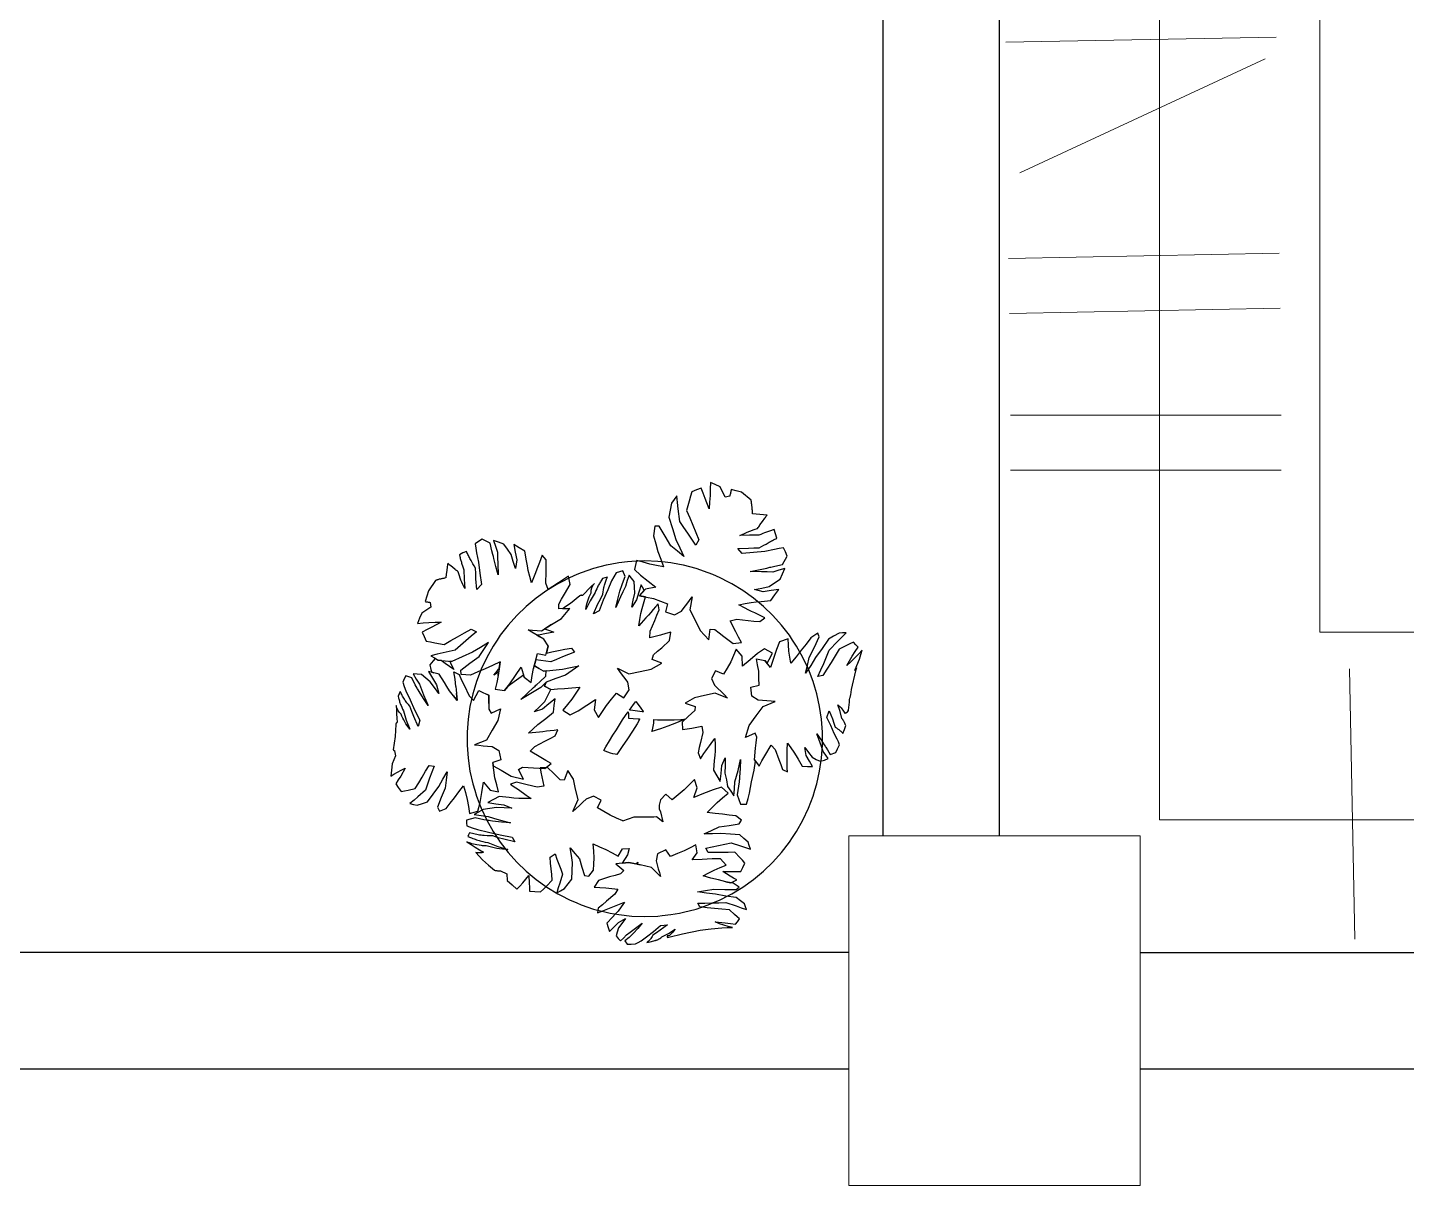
# Model space of a CAD drawing. Header units: inches. Extents: x 675 to 51927, y 19035 to 68555.
# Drawn here: x 11534 to 13901, y 33891 to 35879 of the extents above; entities that cross this region are included whole.
import ezdxf

# ---------------------------------------------------------------- set-up
doc = ezdxf.new("R2010")
doc.units = ezdxf.units.IN
doc.header["$LTSCALE"] = 0.5
doc.header["$MEASUREMENT"] = 0
doc.layers.add('00 plants', color=87, linetype='Continuous')
for name, color, linetype, lineweight in [('00I-FURN', 30, 'Continuous', 9), ('Column', 192, 'Continuous', 13), ('Wall', 113, 'Continuous', 50)]:
    doc.layers.add(name, color=color, linetype=linetype, lineweight=lineweight)

msp = doc.modelspace()

# ---------------------------------------------------------------- linework, layer by layer
at = {"layer": '00 plants', "flags": 128}
for points in [[(12575.4, 34948.7), (12585.8, 34939.2), (12599, 34929.1), (12612.2, 34918.7), (12594.7, 34915), (12584.3, 34903.9), (12596.1, 34901.4), (12608, 34898.8), (12620.3, 34894.3), (12632.6, 34889.7), (12628.6, 34876.2), (12644.2, 34871.2), (12656.1, 34877.2), (12660.9, 34883.4), (12665.6, 34889.5), (12670.2, 34895.7), (12674.7, 34901.7), (12670.8, 34879.5), (12679.7, 34861.7), (12688.4, 34844.1), (12703.5, 34828), (12705.4, 34846.2), (12713.4, 34845.7), (12721.3, 34839.9), (12729.1, 34834), (12744.8, 34822), (12759.1, 34823.3), (12754.4, 34832.7), (12749.6, 34842), (12740.1, 34860.9), (12751.1, 34863.7), (12770.7, 34861.4), (12780.7, 34860.3), (12790.8, 34859.3), (12799.7, 34865.7), (12793.8, 34868.5), (12788, 34871.4), (12782.3, 34874.2), (12776.7, 34877), (12771.1, 34879.8), (12765.6, 34882.7), (12754.7, 34888.3), (12765.4, 34890.3), (12776.1, 34892.3), (12784.5, 34893.1), (12792.9, 34894), (12809.6, 34895.8), (12816.6, 34905.2), (12823.4, 34914.5), (12810.1, 34912.6), (12796.6, 34910.8), (12781.9, 34914.3), (12794.4, 34917.1), (12806.8, 34919.9), (12816.3, 34926.1), (12825.5, 34932.2), (12829.8, 34941.5), (12833.8, 34950.7), (12823.6, 34947.5), (12813, 34944.4), (12803.5, 34944.7), (12793.8, 34944.9), (12774.2, 34945.3), (12788.7, 34948.4), (12802.8, 34951.4), (12806.3, 34952.2), (12808, 34952.6), (12809.7, 34952.9), (12816.5, 34954.4), (12829.6, 34957.3), (12837.9, 34972), (12834.8, 34979.1), (12831.6, 34986.1), (12823.8, 34984.7), (12815.8, 34983.1), (12799.2, 34979.6), (12780.2, 34978.1), (12760.7, 34976.2), (12752.9, 34985.2), (12771.5, 34985.7), (12780.7, 34985.8), (12789.8, 34985.8), (12793.7, 34988.2), (12797.6, 34990.4), (12801.5, 34992.6), (12803.4, 34993.7), (12805.3, 34994.8), (12807.1, 34995.8), (12809, 34996.9), (12810.9, 34997.9), (12812.7, 34998.9), (12814.5, 34999.9), (12816.4, 35000.9), (12818.2, 35001.8), (12820, 35002.8), (12817.9, 35010.1), (12815.5, 35017.3), (12812.2, 35016.3), (12810.6, 35015.8), (12809, 35015.2), (12807.3, 35014.7), (12805.7, 35014.1), (12804.1, 35013.6), (12802.4, 35013), (12800.8, 35012.4), (12799.1, 35011.8), (12795.8, 35010.5), (12792.5, 35009.2), (12789.1, 35007.9), (12773, 35008), (12756.7, 35007.2), (12764.3, 35010.7), (12768.1, 35012.3), (12771.8, 35013.9), (12775.5, 35015.4), (12779.3, 35016.8), (12783, 35018.1), (12786.7, 35019.2), (12787.8, 35020.8), (12788.9, 35022.3), (12790, 35023.8), (12791.1, 35025.3), (12795.2, 35031.2), (12799.3, 35036.9), (12800.3, 35038.2), (12801.4, 35039.6), (12802.4, 35040.9), (12803.4, 35042.3), (12797.1, 35042.9), (12790.8, 35043.5), (12784.6, 35044), (12778.3, 35044.4), (12778.2, 35047.4), (12778.1, 35048.9), (12778, 35050.4), (12777.9, 35051.8), (12777.8, 35053.3), (12777.6, 35054.8), (12777.5, 35056.3), (12777.3, 35057.7), (12777.2, 35059.2), (12777, 35060.7), (12776.8, 35062.1), (12776.6, 35063.6), (12776.4, 35065.1), (12776.1, 35066.5), (12775.9, 35068), (12759.3, 35081.7), (12750.4, 35084.2), (12741.7, 35086.4), (12741.5, 35085), (12741.2, 35083.6), (12740.9, 35082.1), (12740.6, 35080.7), (12740.3, 35079.2), (12740, 35077.8), (12739.6, 35076.3), (12739.3, 35074.8), (12731.2, 35072.8), (12722.5, 35090.7), (12714.2, 35094.6), (12705.9, 35098.1), (12705.8, 35087.1), (12705.4, 35076), (12704.7, 35064.6), (12704, 35053.1), (12696.9, 35070.8), (12693.5, 35079.7), (12690.2, 35088.6), (12682.3, 35085.6), (12674, 35082.4), (12671.7, 35074.5), (12669.5, 35066.4), (12665.1, 35050.3), (12670.5, 35037.7), (12675.8, 35025.1), (12681.1, 35012.5), (12686.2, 34999.9), (12680.9, 34990.6), (12674.2, 35000.8), (12667.4, 35011), (12660.5, 35021.1), (12653.6, 35031.2), (12650.9, 35053), (12649.6, 35064.1), (12648.4, 35075.4), (12643.8, 35069.1), (12639.3, 35062.6), (12636.9, 35050.5), (12634.6, 35038.5), (12640.8, 35019.4), (12646.8, 35000.5), (12653.6, 34985.9), (12660.3, 34971.2), (12649.3, 34980.3), (12638.3, 34989.3), (12628.4, 35006.2), (12618.2, 35023.3), (12610.5, 35023.1), (12608.1, 35006.4), (12612.1, 34993.2), (12615.8, 34979.9), (12620.6, 34966.7), (12625.3, 34953.2), (12613.7, 34955.6), (12602.2, 34958), (12590.7, 34961.2), (12579.3, 34964.6)], [(12288.3, 34658.3), (12288.3, 34647.1), (12289.9, 34624.9), (12293.2, 34602.8), (12298, 34581.1), (12301.4, 34569.7), (12304.4, 34559.7), (12312.4, 34538.9), (12321.9, 34518.7), (12332.8, 34499.2), (12339.7, 34488.8), (12345.1, 34480.6), (12358.7, 34463), (12373.6, 34446.4), (12389.7, 34430.9), (12399.8, 34422.4), (12406.8, 34416.7), (12424.9, 34403.7), (12444, 34392.1), (12449.5, 34389.2), (12463.8, 34381.9), (12476.6, 34376.4), (12484.3, 34373.1), (12505.4, 34365.9), (12527, 34360.3), (12533.8, 34359), (12548.9, 34356.3), (12571.1, 34353.8), (12593.4, 34353), (12615.6, 34353.8), (12623.3, 34354.6), (12637.8, 34356.3), (12652.9, 34359), (12659.7, 34360.3), (12681.3, 34365.9), (12702.4, 34373.1), (12710.1, 34376.4), (12722.9, 34381.9), (12737.2, 34389.2), (12742.8, 34392.1), (12761.8, 34403.7), (12779.9, 34416.7), (12786.9, 34422.4), (12797.1, 34430.9), (12813.1, 34446.4), (12828, 34463), (12841.6, 34480.6), (12847, 34488.8), (12853.9, 34499.2), (12864.8, 34518.7), (12874.3, 34538.9), (12882.3, 34559.7), (12885.3, 34569.7), (12888.7, 34581.1), (12893.5, 34602.8), (12896.8, 34624.9), (12898.4, 34647.1), (12898.5, 34658.3), (12898.4, 34669.4), (12896.8, 34691.6), (12893.5, 34713.7), (12888.7, 34735.5), (12885.3, 34746.8), (12882.3, 34756.8), (12874.3, 34777.7), (12864.8, 34797.8), (12853.9, 34817.3), (12847, 34827.8), (12841.6, 34835.9), (12828, 34853.5), (12813.1, 34870.1), (12797.1, 34885.6), (12786.9, 34894.1), (12779.9, 34899.9), (12761.8, 34912.8), (12742.8, 34924.5), (12737.2, 34927.3), (12722.9, 34934.7), (12710.1, 34940.1), (12702.4, 34943.4), (12681.3, 34950.6), (12659.7, 34956.2), (12652.9, 34957.5), (12637.8, 34960.3), (12623.3, 34961.9), (12615.6, 34962.7), (12593.4, 34963.5), (12571.1, 34962.7), (12563.5, 34961.9), (12548.9, 34960.3), (12533.8, 34957.5), (12527, 34956.2), (12505.4, 34950.6), (12484.3, 34943.4), (12476.6, 34940.1), (12463.8, 34934.7), (12449.5, 34927.3), (12444, 34924.5), (12424.9, 34912.8), (12406.8, 34899.9), (12399.8, 34894.1), (12389.7, 34885.6), (12373.6, 34870.1), (12358.7, 34853.5), (12345.1, 34835.9), (12339.7, 34827.8), (12332.8, 34817.3), (12321.9, 34797.8), (12312.4, 34777.7), (12304.4, 34756.8), (12301.4, 34746.8), (12298, 34735.5), (12293.2, 34713.7), (12289.9, 34691.6), (12288.3, 34669.4)], [(12766, 34660.2), (12772.7, 34681.1), (12784.3, 34697.4), (12796.3, 34713.8), (12817.4, 34722.1), (12810.3, 34722.6), (12803, 34723.2), (12795.5, 34723.9), (12787.8, 34724.7), (12777.3, 34731.4), (12775.4, 34746.6), (12789.8, 34750), (12789.3, 34762.2), (12788.9, 34774.2), (12787.1, 34785), (12785.4, 34795.5), (12799.7, 34792.6), (12803.3, 34788.2), (12806.7, 34794.6), (12812.4, 34805), (12798.6, 34812.7), (12786.9, 34804.6), (12774, 34793.7), (12761, 34782.9), (12760.3, 34800.2), (12750.3, 34811.9), (12745.6, 34801), (12741, 34790.3), (12734.6, 34779.6), (12728.2, 34769), (12714.6, 34774.9), (12708, 34761.9), (12713.1, 34750.2), (12718.9, 34744.7), (12724.5, 34739.2), (12729.9, 34733.7), (12735.2, 34728.2), (12714.2, 34736.6), (12696, 34732.5), (12678.5, 34728.7), (12662.8, 34719.6), (12680, 34713.7), (12679.2, 34707), (12673.6, 34701.7), (12668, 34696.5), (12657.3, 34686.7), (12658.1, 34674.2), (12666, 34675.3), (12674.2, 34676.6), (12691.3, 34679.6), (12692.7, 34669), (12688.8, 34652), (12686.8, 34643.2), (12684.7, 34634.3), (12688.7, 34623.9), (12691.8, 34628.5), (12694.9, 34632.9), (12698, 34637.3), (12701.1, 34641.7), (12704.2, 34645.9), (12707.4, 34650.2), (12713.6, 34658.6), (12713.9, 34648.1), (12714, 34637.6), (12713.4, 34629.4), (12712.7, 34621.2), (12711.2, 34604.6), (12717.1, 34594.6), (12722.8, 34584.7), (12724.5, 34598.5), (12725.8, 34612.2), (12731.4, 34625.3), (12731.3, 34612.3), (12731, 34599.3), (12733.5, 34587.7), (12735.6, 34576.1), (12741, 34568), (12746, 34560.1), (12747.3, 34572.2), (12748.2, 34584.4), (12750.9, 34593.9), (12753.4, 34603.5), (12757.9, 34622.5), (12757.2, 34607.3), (12756.1, 34592.1), (12755.7, 34588.3), (12755.5, 34586.4), (12755.3, 34584.5), (12754.4, 34576.9), (12751.9, 34561.8), (12757.6, 34545.9), (12762.8, 34545.8), (12767.9, 34545.8), (12770.6, 34555.4), (12773, 34565), (12776.6, 34584.3), (12781, 34604.4), (12783.5, 34619.5), (12781.6, 34622.2), (12783.6, 34641.9), (12784.7, 34651.5), (12785.8, 34661.2), (12782.6, 34668.1)], [(12590.9, 34704.5), (12589.1, 34704.7), (12580.8, 34705.6), (12572.7, 34706.6), (12567, 34707.4), (12569.8, 34711.4), (12574.2, 34717.2), (12578, 34722.2), (12582.1, 34717.3), (12586.7, 34711), (12590.6, 34705.1)], [(12565.1, 34700.8), (12565.6, 34693.8), (12573.6, 34693), (12581.8, 34692.4), (12584.1, 34692.2), (12584.4, 34691.2), (12580, 34683.9), (12572, 34671.2), (12563.5, 34658.2), (12554.6, 34644.9), (12545.1, 34631.4), (12545.1, 34631.3), (12542.2, 34631.7), (12538.4, 34632.5), (12534.4, 34633.6), (12530.1, 34635.1), (12525.4, 34637), (12522.9, 34638.2), (12526.4, 34644.2), (12532.7, 34654.6), (12538.7, 34664.4), (12544.5, 34673.7), (12550, 34682.3), (12555.3, 34690.5), (12560.4, 34698), (12564.9, 34704.5)], [(12608.6, 34691.1), (12615.4, 34690.9), (12632.7, 34690.8), (12643.8, 34691), (12655.1, 34691.3), (12661.4, 34691.6), (12655.5, 34689.1), (12647.6, 34685.8), (12640.1, 34682.8), (12633.1, 34680), (12626.5, 34677.5), (12620.4, 34675.3), (12614.7, 34673.4), (12609.4, 34671.7), (12605.7, 34670.6), (12606.3, 34673.5), (12609.1, 34685.2), (12609.1, 34688.9)], [(12506.4, 34403.5), (12516.3, 34403), (12526.4, 34402.2), (12546.8, 34400), (12542, 34391.2), (12527.7, 34379.4), (12520.5, 34373.3), (12513.2, 34367.3), (12512.3, 34359.1), (12518.2, 34361.7), (12524, 34364.1), (12529.9, 34366.5), (12535.6, 34368.7), (12541.4, 34371), (12547.1, 34373.2), (12558.5, 34377.5), (12553, 34369.9), (12547.6, 34362.5), (12542.7, 34357.1), (12537.9, 34351.7), (12528.1, 34341.4), (12530.4, 34334), (12532.6, 34327.1), (12540.3, 34334.6), (12548, 34342.7), (12560.4, 34349.6), (12554.1, 34341.3), (12547.9, 34333.5), (12546, 34326.4), (12544.2, 34319.9), (12547.8, 34315.2), (12551.5, 34311.1), (12556.5, 34316), (12561.7, 34321.7), (12568.4, 34326.2), (12575.2, 34331.1), (12588.6, 34341.5), (12581.2, 34332.5), (12573.8, 34324.3), (12571.9, 34322.4), (12571, 34321.5), (12570.1, 34320.6), (12566.5, 34317.1), (12559.2, 34311.1), (12563.2, 34305.6), (12570.2, 34305.6), (12577.2, 34305.9), (12582.1, 34308.3), (12586.9, 34311.1), (12596.3, 34318.2), (12608.4, 34327.3), (12620.3, 34337.8), (12632.1, 34338.9), (12619.8, 34329.5), (12613.6, 34325.1), (12607.2, 34321), (12606.1, 34318.8), (12604.8, 34316.9), (12603.6, 34315), (12602.9, 34314.2), (12602.3, 34313.4), (12601.6, 34312.7), (12600.9, 34312), (12600.2, 34311.3), (12599.5, 34310.7), (12598.8, 34310.1), (12598.1, 34309.6), (12597.3, 34309.1), (12596.6, 34308.7), (12602.6, 34309.7), (12608.8, 34311.1), (12610.7, 34311.6), (12611.6, 34311.9), (12612.5, 34312.2), (12613.4, 34312.5), (12614.3, 34312.9), (12615.2, 34313.2), (12616.1, 34313.6), (12616.9, 34314.1), (12617.8, 34314.5), (12619.4, 34315.5), (12621.1, 34316.7), (12622.6, 34317.9), (12634.3, 34324), (12645.2, 34331.1), (12642.2, 34327.1), (12640.7, 34325.3), (12639.1, 34323.6), (12637.4, 34322), (12635.6, 34320.6), (12634.8, 34320.1), (12632, 34319.8), (12632.2, 34319.3), (12632.3, 34318.8), (12632.4, 34318.6), (12631.7, 34318.2), (12631.8, 34317.9), (12632, 34317.6), (12632.1, 34317.4), (12632.2, 34317.3), (12632.5, 34317.2), (12634.6, 34317.8), (12657.8, 34323.3), (12688.3, 34329.4), (12702.2, 34331.5), (12707.4, 34332.1), (12725.4, 34333.6), (12734.7, 34333.9), (12743.7, 34334.2), (12736.4, 34335.8), (12729.1, 34338), (12721.7, 34340.6), (12714.1, 34343.8), (12731.6, 34342.3), (12740.3, 34341.3), (12748.9, 34340.1), (12752.4, 34344.1), (12755.9, 34348.8), (12751.7, 34352.6), (12747.3, 34356.5), (12738.5, 34364.3), (12725.8, 34365.5), (12713.1, 34366.7), (12700.4, 34368.1), (12687.7, 34369.8), (12684.4, 34376.2), (12696.4, 34376.1), (12708.4, 34376.3), (12720.4, 34376.6), (12732.3, 34377.1), (12750, 34371.3), (12759, 34368.2), (12768.1, 34364.8), (12766.4, 34369.7), (12764.7, 34374.6), (12757.4, 34380.2), (12750.2, 34385.5), (12732.3, 34388.2), (12714.5, 34391.4), (12699.1, 34393.1), (12683.7, 34395.5), (12697.8, 34397.7), (12711.9, 34400.2), (12731, 34399.5), (12750.2, 34399.5), (12755.2, 34403.7), (12744.8, 34410.3), (12732.4, 34412.7), (12720.1, 34415.8), (12706.8, 34418.9), (12693.4, 34422.9), (12703, 34427.9), (12712.6, 34432.8), (12722.9, 34437.1), (12733.3, 34441.3), (12723.4, 34451.8), (12708.8, 34452), (12691.8, 34451.1), (12674.6, 34450.1), (12683.2, 34462.6), (12680.9, 34476.2), (12671.1, 34471.1), (12661.1, 34465.7), (12649.4, 34461.1), (12637.7, 34456.3), (12629.3, 34467.8), (12615.3, 34460.6), (12612.6, 34448.8), (12614.5, 34441.7), (12616.5, 34434.9), (12618.4, 34428.4), (12620.3, 34422), (12605.1, 34437.3), (12585.3, 34441.7), (12565.8, 34445.7), (12543.8, 34443.5), (12557.1, 34432), (12551.7, 34426.5), (12542.3, 34423.7), (12532.9, 34420.9), (12514.1, 34414.8)]]:
    msp.add_lwpolyline(points, close=True, dxfattribs=at)
for points in [[(12344.9, 34790.3), (12343.2, 34778.5), (12341.6, 34766.8), (12339, 34754.9), (12336.3, 34743.2), (12352.5, 34741), (12361.6, 34752.3), (12371.1, 34766.6), (12380.9, 34781), (12386, 34763.9), (12398.5, 34754.7), (12400.2, 34766.8), (12402, 34778.9), (12405.5, 34791.7), (12409.2, 34804.5), (12423.6, 34802), (12427.2, 34818), (12419.9, 34829.2), (12413, 34833.3), (12406.2, 34837.3), (12399.6, 34841.2), (12393, 34845.1), (12415.9, 34843.6), (12433.2, 34854.4), (12450.1, 34865), (12464.6, 34881.7), (12445.9, 34881.6), (12445.6, 34889.6), (12450.5, 34898), (12455.4, 34906.5), (12465.3, 34923.3), (12462.3, 34937.3), (12453.7, 34931.6), (12445.1, 34926), (12427.5, 34914.5), (12423.6, 34925.2), (12423.9, 34944.9), (12424, 34954.9), (12424, 34965.2), (12417, 34973.4), (12414.8, 34967.2), (12412.6, 34961.1), (12410.3, 34955.2), (12408.1, 34949.3), (12405.8, 34943.4), (12403.5, 34937.6), (12398.9, 34926.2), (12396.1, 34936.6), (12393.2, 34947.1), (12391.7, 34955.4), (12390.2, 34963.6), (12387.2, 34980.2), (12377.7, 34986.2), (12368.4, 34992), (12370.9, 34978.9), (12373.5, 34965.6), (12371.3, 34950.6), (12367.6, 34962.8), (12364.1, 34974.9), (12357.6, 34983.8), (12351.3, 34992.3), (12342.4, 34995.7), (12333.8, 34998.8), (12337, 34988.9), (12340.3, 34978.6), (12340.5, 34969), (12340.9, 34959.4), (12341.8, 34939.7), (12337.8, 34953.9), (12334.2, 34967.7), (12333.3, 34971.1), (12332.8, 34972.8), (12332.4, 34974.5), (12330.7, 34981.1), (12327.7, 34993.9), (12314.3, 35000.8), (12308, 34997.1), (12301.8, 34993.2), (12303, 34985.5), (12304.4, 34977.6), (12308, 34961.3), (12310.2, 34942.5), (12313.1, 34923.1), (12305, 34914.5), (12303.5, 34933), (12303, 34942.2), (12302.6, 34951.2), (12300.4, 34955), (12298.2, 34958.7), (12296.1, 34962.3), (12295.1, 34964.1), (12294.2, 34965.9), (12293.2, 34967.7), (12292.3, 34969.5), (12291.4, 34971.3), (12290.5, 34973), (12289.7, 34974.8), (12288.8, 34976.5), (12288, 34978.3), (12287.2, 34980), (12281.1, 34977.2), (12275.1, 34974.2), (12275.8, 34971), (12276.2, 34969.4), (12276.6, 34967.8), (12277, 34966.2), (12277.4, 34964.6), (12277.9, 34963), (12278.4, 34961.4), (12278.9, 34959.8), (12279.4, 34958.2), (12280.4, 34955), (12281.6, 34951.7), (12282.8, 34948.5), (12283, 34932.3), (12284.3, 34916), (12280.8, 34923.3), (12279.2, 34926.9), (12277.7, 34930.5), (12276.3, 34934.2), (12275.1, 34937.8), (12273.9, 34941.4), (12272.9, 34945), (12271.6, 34946), (12270.3, 34947), (12269.1, 34947.9), (12267.8, 34948.9), (12263.1, 34952.6), (12258.8, 34956.2), (12257.8, 34957.1), (12256.9, 34958.1), (12255.9, 34959), (12255, 34959.9), (12254.1, 34953.5), (12253.2, 34947.1), (12252.5, 34940.7), (12251.8, 34934.3), (12249.4, 34933.9), (12248.3, 34933.7), (12247.1, 34933.5), (12245.9, 34933.3), (12244.8, 34933.1), (12243.7, 34932.8), (12242.5, 34932.5), (12241.4, 34932.3), (12240.3, 34932), (12239.2, 34931.7), (12238.2, 34931.4), (12237.1, 34931.1), (12236, 34930.7), (12235, 34930.4), (12234, 34930), (12222.2, 34912.1), (12219, 34902.8), (12216.1, 34893.7), (12217.1, 34893.6), (12218.2, 34893.5), (12219.3, 34893.3), (12220.4, 34893.1), (12221.5, 34892.9), (12222.6, 34892.7), (12223.8, 34892.5), (12224.9, 34892.2), (12226.2, 34884.3), (12210.5, 34873.9), (12206.5, 34865.1), (12202.9, 34856.3), (12212.7, 34857.3), (12222.8, 34857.9), (12233.2, 34858.4), (12243.9, 34858.7), (12227.8, 34849.9), (12219.6, 34845.6), (12211.3, 34841.5), (12214.3, 34833.8), (12217.7, 34825.9), (12225.4, 34824.4), (12233.1, 34823), (12248.8, 34820.2), (12260.4, 34826.8), (12271.9, 34833.4), (12283.5, 34839.9), (12295.3, 34846.4), (12304.6, 34842), (12295.3, 34834.2), (12286, 34826.4), (12276.8, 34818.5), (12267.7, 34810.6), (12247.1, 34805.8), (12236.6, 34803.3), (12225.9, 34800.9), (12232.4, 34797), (12238.8, 34793.2), (12250.6, 34792), (12262.2, 34790.9)], [(12419.4, 34774.1), (12435.7, 34775.9), (12452, 34777.5), (12465.8, 34780.7), (12480.1, 34783.5), (12468.6, 34775.4), (12457.2, 34767.2), (12440.5, 34761.6), (12424.1, 34755.7), (12421.2, 34748.5), (12432.2, 34742.9), (12443.6, 34743.8), (12455.4, 34744.3), (12468.1, 34745.7), (12481.6, 34746.7), (12474.8, 34736.6), (12468.1, 34726.5), (12460.4, 34716.8), (12452.7, 34707.1), (12465.4, 34699.5), (12478.7, 34706.4), (12493.7, 34715.9), (12508.9, 34725.4), (12506.2, 34707.9), (12513.8, 34694.9), (12520.7, 34705.2), (12527.5, 34715.6), (12536.1, 34726), (12544.7, 34736.4), (12557.1, 34728.7), (12566.5, 34742.2), (12564, 34755.2), (12559.4, 34761.6), (12554.8, 34767.7), (12550.5, 34773.8), (12546.2, 34779.7), (12565.9, 34770), (12585.2, 34773.8), (12604, 34777.5), (12622.3, 34788), (12605.9, 34794.6), (12608.3, 34802.2), (12615.4, 34808.4), (12622.3, 34814.6), (12636, 34827), (12638, 34841.3), (12629.3, 34838.8), (12620.4, 34836.4), (12601.9, 34831.8), (12602.6, 34843.1), (12610.3, 34861.2), (12614.2, 34870.5), (12618.2, 34879.9), (12616.1, 34889.8), (12611.9, 34884.8), (12607.8, 34880), (12603.6, 34875.3), (12599.5, 34870.6), (12595.3, 34866), (12591.2, 34861.4), (12582.9, 34852.4), (12584.8, 34863), (12586.7, 34873.6), (12589, 34881.7), (12591.3, 34889.7), (12594.8, 34901.7), (12584.3, 34903.9), (12592.4, 34912.6), (12591.5, 34914.3), (12587.3, 34922.6), (12583.1, 34910), (12579.2, 34897), (12570.9, 34884.1), (12573.4, 34896.4), (12576.1, 34908.5), (12575.4, 34918.6), (12575, 34928.3), (12570.5, 34934), (12566.4, 34939.3), (12563.2, 34929.7), (12560.4, 34919.4), (12555.9, 34910.8), (12551.6, 34902), (12543.5, 34883.9), (12546.9, 34898), (12550.7, 34911.6), (12551.7, 34914.9), (12552.2, 34916.6), (12552.8, 34918.2), (12554.9, 34924.6), (12559.7, 34936.9), (12555.6, 34946.6), (12549.9, 34945.1), (12544.2, 34943.4), (12540.1, 34936.4), (12536.4, 34929.2), (12529.8, 34913.8), (12521.9, 34896.3), (12515, 34878), (12505.3, 34872.7), (12512.9, 34889.9), (12517, 34898.2), (12521.3, 34906.4), (12521.8, 34910.4), (12522.4, 34914.2), (12523.2, 34918), (12523.6, 34919.9), (12524.1, 34921.7), (12524.6, 34923.5), (12525.1, 34925.3), (12525.7, 34927.1), (12526.3, 34928.8), (12527, 34930.5), (12527.6, 34932.2), (12528.4, 34933.9), (12529.1, 34935.6), (12524.9, 34934.6), (12520.8, 34933.3), (12518.9, 34930.4), (12518, 34929), (12517.1, 34927.6), (12516.2, 34926.1), (12515.3, 34924.7), (12514.5, 34923.2), (12513.7, 34921.7), (12512.9, 34920.2), (12512.2, 34918.7), (12510.7, 34915.7), (12509.4, 34912.6), (12508.2, 34909.5), (12499.5, 34895.2), (12491.9, 34880.3), (12493.5, 34887.8), (12494.4, 34891.5), (12495.5, 34895.1), (12496.7, 34898.6), (12498.1, 34902.1), (12499.6, 34905.5), (12501.3, 34908.9), (12501.3, 34910.1), (12501.3, 34911.2), (12501.4, 34912.3), (12501.5, 34913.4), (12502.4, 34917.5), (12504.1, 34921.2), (12504.7, 34922.1), (12505.3, 34923), (12505.9, 34923.9), (12506.7, 34924.8), (12501.4, 34919.7), (12496.3, 34914.6), (12491.3, 34909.5), (12486.4, 34904.4), (12485.5, 34904.5), (12485.1, 34904.6), (12484.8, 34904.6), (12484.4, 34904.6), (12484.1, 34904.5), (12483.7, 34904.5), (12483.4, 34904.4), (12483.2, 34904.4), (12482.9, 34904.3), (12482.6, 34904.1), (12482.4, 34904), (12482.2, 34903.9), (12482, 34903.7), (12481.7, 34903.4), (12465.6, 34890.6), (12456, 34884.1), (12452.4, 34881.6), (12464.6, 34881.7)], [(12433.2, 34854.4), (12421.6, 34847.1), (12422.9, 34846.7), (12429.7, 34844.1), (12436.9, 34841.2), (12421.6, 34838.2), (12413.9, 34836.9), (12408.4, 34836.1), (12413, 34833.3)], [(12781.6, 34622.2), (12789.6, 34611), (12794.4, 34620.1), (12799.5, 34629.2), (12810.3, 34647.3), (12817.2, 34639.8), (12823.5, 34622.7), (12826.7, 34614), (12830, 34605.2), (12838.1, 34601.7), (12838, 34608), (12837.9, 34614.2), (12837.8, 34620.4), (12837.8, 34626.5), (12837.9, 34632.5), (12837.9, 34638.5), (12838.1, 34650.4), (12843.8, 34642.9), (12849.3, 34635.4), (12853, 34629.2), (12856.6, 34623), (12863.7, 34610.9), (12872.8, 34610.7), (12881.5, 34610.8), (12876.2, 34620), (12870.5, 34629.5), (12868.1, 34643.1), (12874.5, 34634.7), (12880.5, 34626.7), (12887.7, 34622.9), (12894.3, 34619.5), (12901.6, 34621.7), (12908.2, 34624.3), (12904.1, 34629.9), (12899.5, 34636.1), (12897.1, 34643.5), (12894.4, 34651.1), (12888.5, 34666.5), (12895.3, 34657), (12901.5, 34647.9), (12903, 34645.7), (12903.7, 34644.6), (12904.3, 34643.6), (12907, 34639.4), (12911.5, 34631.4), (12921.1, 34634.6), (12924.4, 34641.2), (12927.5, 34648.1), (12925.9, 34652.7), (12923.9, 34657.5), (12918.6, 34667.5), (12912.9, 34681), (12906, 34694.9), (12909.7, 34706.1), (12915.4, 34692.2), (12917.9, 34685.3), (12920.1, 34678.4), (12922.3, 34676.9), (12924.4, 34675.4), (12926.4, 34674), (12927.3, 34673.3), (12928.1, 34672.6), (12929, 34671.9), (12929.7, 34671.3), (12930.5, 34670.6), (12931.2, 34669.9), (12931.8, 34669.3), (12932.5, 34668.7), (12933, 34668.1), (12933.6, 34667.5), (12936.1, 34674), (12938.3, 34680.8), (12937.8, 34682.2), (12937.6, 34683), (12937.3, 34683.7), (12937, 34684.5), (12936.7, 34685.2), (12936.3, 34686), (12935.9, 34686.7), (12935.5, 34687.5), (12935.1, 34688.2), (12934.2, 34689.8), (12933.1, 34691.3), (12931.9, 34692.9), (12929, 34704.8), (12924.8, 34716.5), (12928.6, 34712.9), (12930.3, 34711.1), (12931.9, 34709.4), (12933.3, 34707.6), (12934.6, 34705.8), (12935.8, 34704), (12936.8, 34702.1), (12937.5, 34702.3), (12938.2, 34702.6), (12938.9, 34702.9), (12939.5, 34703.2), (12941.5, 34704.6), (12942.8, 34706.1), (12943, 34706.4), (12943.1, 34706.8), (12943.2, 34707.2), (12943.8, 34712.1), (12944.3, 34716.6), (12944.6, 34721.1), (12944.9, 34725.5), (12945.6, 34727.8), (12945.9, 34729), (12946.2, 34730.2), (12946.5, 34731.4), (12946.7, 34732.6), (12946.9, 34733.8), (12948.3, 34742.6), (12955.6, 34774.8), (12955.9, 34775.7), (12956.2, 34776.6), (12956.4, 34777.5), (12956.6, 34778.4), (12956.8, 34779.4), (12956.9, 34780.3), (12954.7, 34774.9), (12954.4, 34777), (12961.8, 34795), (12964.2, 34802.9), (12966.3, 34810.6), (12960.4, 34803.7), (12954.1, 34797.1), (12947.3, 34790.5), (12940, 34784.1), (12949.4, 34800.1), (12954.3, 34807.9), (12959.4, 34815.7), (12955.9, 34819.8), (12951.7, 34824.1), (12945.6, 34821.2), (12939.4, 34818.3), (12926.9, 34812.3), (12920, 34800.8), (12913.1, 34789.3), (12906.1, 34777.9), (12898.9, 34766.6), (12890.5, 34765.4), (12895.6, 34776.6), (12900.6, 34787.7), (12905.3, 34799), (12910, 34810.3), (12924.1, 34825), (12931.4, 34832.5), (12939, 34840), (12932.9, 34839.9), (12926.8, 34839.8), (12917.5, 34834.6), (12908.5, 34829.4), (12897.6, 34813.4), (12886.5, 34797.8), (12878.2, 34784.1), (12869.4, 34770.7), (12872.6, 34784.3), (12875.7, 34798), (12884.5, 34815.5), (12892.8, 34833.4), (12890.3, 34839.3), (12878.3, 34831.4), (12870.3, 34820.6), (12861.9, 34810.2), (12853.3, 34799.1), (12843.9, 34788.2), (12842.2, 34798.5), (12840.6, 34808.6), (12839.9, 34819.3), (12839.3, 34829.9), (12824.7, 34824.5), (12819.3, 34811.6), (12814.3, 34796.3), (12809.3, 34780.6), (12799.7, 34792.6)], [(12341.6, 34766.8), (12342.4, 34772.7), (12334.3, 34767.4), (12339.6, 34774.3), (12342.3, 34777.7), (12343.3, 34778.9), (12344.9, 34790.3), (12331.9, 34784.3), (12319.2, 34778.1), (12306.7, 34773), (12294.3, 34767.7), (12278.3, 34768.4), (12277.7, 34776.1), (12293.2, 34788), (12308.7, 34799.6), (12316.7, 34811.5), (12324.8, 34823.4), (12311, 34815.2), (12297.4, 34806.9), (12279.8, 34799), (12262.2, 34790.9), (12258.3, 34791.3), (12260.5, 34786.7), (12265.3, 34776.9), (12250.5, 34787.6), (12243.7, 34792.7), (12238.8, 34793.2), (12233.6, 34796.3), (12230, 34792), (12224.2, 34785), (12226.1, 34777.2), (12227.4, 34772.5), (12231.1, 34771.5)], [(12427.2, 34818), (12424.4, 34805.4), (12433.6, 34807.4), (12444.9, 34809.7), (12456.2, 34811.9), (12467.7, 34814), (12472.7, 34807), (12462.3, 34803), (12452.1, 34798.8), (12441.9, 34794.6), (12431.9, 34790.3), (12414.9, 34792.4), (12406.1, 34793.5), (12406.1, 34793.5), (12405.5, 34791.7), (12403.3, 34783.7), (12403.4, 34783.5), (12411.5, 34778.7)], [(12268.9, 34748.2), (12268.2, 34754.4), (12267.5, 34760.6), (12266.6, 34767), (12265.7, 34773.4), (12274.5, 34768.4), (12278.9, 34759.1), (12283.1, 34750), (12291.5, 34732.1), (12299.4, 34724), (12308.3, 34740.9), (12308.5, 34741.3), (12312.8, 34739), (12322.6, 34734.5), (12325.8, 34733.2), (12325.8, 34727.8), (12325.8, 34718.5), (12325.7, 34709.1), (12329.8, 34702.2), (12345.6, 34709.9), (12341.2, 34689.4), (12331.4, 34672.9), (12321.3, 34656), (12300.9, 34647.8), (12308.2, 34647), (12315.6, 34646.2), (12323.2, 34645.5), (12331, 34644.7), (12342.5, 34637.9), (12346.2, 34621.8), (12332.2, 34617.7), (12333, 34611.9), (12346.7, 34604.1), (12364, 34594.2), (12385.3, 34589), (12376.4, 34605.4), (12383.3, 34609.3), (12392.9, 34608.8), (12402.5, 34608.3), (12421.6, 34606.9), (12432.4, 34615.9), (12423.6, 34621.1), (12414.7, 34626.3), (12396.6, 34636.8), (12404.3, 34645.2), (12421.8, 34654), (12430.7, 34658.6), (12439.7, 34663.3), (12443.9, 34673.6), (12437.5, 34672.7), (12431.1, 34671.8), (12424.8, 34671.1), (12418.5, 34670.3), (12412.3, 34669.6), (12406.2, 34669), (12393.9, 34667.7), (12401.9, 34675.2), (12409.9, 34682.7), (12416.6, 34688), (12423.3, 34693.3), (12436.7, 34703.9), (12438, 34715.5), (12439.2, 34726.9), (12428.4, 34718.2), (12417.6, 34709.3), (12403.1, 34704.2), (12412.5, 34713.3), (12421.8, 34722.4), (12427, 34732.7), (12432.1, 34742.7), (12432.1, 34743), (12421.2, 34748.5), (12424.1, 34755.6), (12422.8, 34754.3), (12414.8, 34746), (12406.2, 34741.1), (12397.6, 34736.1), (12380.3, 34725.8), (12391.3, 34736.2), (12402.3, 34746.3), (12405, 34748.8), (12406.3, 34750.1), (12407.7, 34751.3), (12413, 34756.2), (12423.6, 34765.5), (12424.2, 34774.6), (12419.4, 34774.1), (12411.5, 34778.7), (12403.9, 34783.2), (12402.9, 34782.4), (12402, 34778.9)], [(12268.9, 34748.2), (12269.6, 34742), (12270.2, 34735.9), (12271.4, 34723.7), (12264.8, 34732.2), (12258.2, 34740.7), (12253.7, 34747.8), (12249.2, 34754.9), (12240.4, 34769.1), (12231.1, 34771.5), (12222.1, 34773.9), (12228.7, 34762.3), (12235.7, 34750.8), (12239.8, 34735.9), (12232.3, 34746.1), (12225.1, 34756.1), (12217.1, 34762.4), (12209.7, 34768.5), (12202.4, 34769.1), (12195.7, 34769.5), (12200.8, 34760.7), (12206.5, 34751.7), (12209.9, 34742.6), (12213.6, 34733.6), (12221.6, 34715.4), (12213.4, 34727.4), (12205.8, 34739.3), (12204, 34742.3), (12203.2, 34743.8), (12202.3, 34745.2), (12199, 34751.1), (12193.1, 34762.9), (12183, 34766.4), (12180.3, 34761.1), (12177.8, 34755.7), (12180.3, 34748), (12183.2, 34740.4), (12190.2, 34725.3), (12198, 34707.7), (12206.9, 34690.3), (12204.4, 34679.5), (12196.7, 34696.6), (12193.2, 34705.3), (12190, 34714), (12187.4, 34717), (12184.9, 34720), (12182.6, 34723.1), (12181.6, 34724.7), (12180.5, 34726.3), (12179.5, 34727.9), (12178.5, 34729.5), (12177.6, 34731.1), (12176.7, 34732.7), (12175.9, 34734.3), (12175.1, 34735.9), (12174.3, 34737.6), (12173.5, 34739.3), (12171.5, 34735.5), (12169.7, 34731.5), (12170.5, 34728.2), (12171, 34726.6), (12171.4, 34724.9), (12171.9, 34723.3), (12172.4, 34721.7), (12173, 34720.1), (12173.5, 34718.5), (12174.1, 34717), (12174.8, 34715.4), (12176.1, 34712.3), (12177.5, 34709.2), (12179, 34706.2), (12183.8, 34690.2), (12189.8, 34674.7), (12185.2, 34680.8), (12183.2, 34684), (12181.2, 34687.2), (12179.4, 34690.5), (12177.7, 34693.8), (12176.2, 34697.2), (12174.8, 34700.7), (12173.9, 34701.5), (12173.1, 34702.3), (12172.3, 34703.1), (12171.6, 34703.9), (12169.2, 34707.3), (12167.5, 34711.1), (12167.2, 34712.1), (12167, 34713.1), (12166.8, 34714.2), (12166.6, 34715.3), (12166.9, 34708.1), (12167.2, 34700.8), (12167.6, 34693.7), (12168.2, 34686.7), (12167.5, 34686.1), (12167.3, 34685.8), (12167, 34685.5), (12166.8, 34685.3), (12166.5, 34685), (12166.4, 34684.7), (12166.2, 34684.5), (12166.1, 34684.2), (12166, 34683.9), (12165.9, 34683.7), (12165.8, 34683.4), (12165.8, 34683.2), (12165.8, 34682.9), (12165.8, 34682.5), (12164.6, 34661.9), (12163, 34650.5), (12161.5, 34639.2), (12161.7, 34639), (12161.8, 34638.8), (12162.1, 34638.6), (12162.3, 34638.5), (12162.6, 34638.3), (12163, 34638.1), (12163.3, 34637.9), (12163.7, 34637.7), (12165.1, 34629.1), (12159.4, 34615.2), (12158.2, 34604.6), (12157.2, 34594.2), (12162.7, 34597.6), (12168.7, 34600.8), (12175.2, 34604.2), (12182.1, 34607.6), (12174.2, 34594.2), (12170, 34587.6), (12165.6, 34581), (12169.9, 34574.3), (12174.9, 34567.7), (12181, 34568.8), (12187.1, 34570), (12199.3, 34572.6), (12205.1, 34582.5), (12210.9, 34592.5), (12216.8, 34602.4), (12222.9, 34612.3), (12231.5, 34611.4), (12227.6, 34601), (12223.8, 34590.6), (12220.2, 34580.2), (12216.7, 34569.8), (12203.8, 34558.6), (12197.1, 34552.8), (12190.1, 34547), (12196.4, 34545.5), (12202.7, 34544.1), (12211.7, 34547), (12220.4, 34549.8), (12229.9, 34563.1), (12239.6, 34576.3), (12246.5, 34588.7), (12254, 34601.2), (12252.3, 34587.2), (12250.8, 34573.2), (12243.8, 34557.1), (12237.2, 34541), (12240.6, 34534), (12252.2, 34538.4), (12259.1, 34547.5), (12266.5, 34556.6), (12274.1, 34567), (12282.3, 34577.7), (12285.3, 34565.9), (12288.3, 34554.2), (12290.4, 34542), (12292.4, 34529.7), (12306.6, 34534.1), (12310.4, 34548.6), (12313.4, 34566.1), (12316.4, 34583.8), (12327.6, 34570.1), (12342.4, 34567), (12339.3, 34579.1), (12336.1, 34591.1), (12334.2, 34604.4), (12332.2, 34617.7)], [(12386, 34763.9), (12385, 34767.3), (12369.1, 34756.2), (12358.1, 34748), (12352.5, 34741)], [(12264.8, 34732.2), (12266.2, 34730.3), (12271.1, 34726.9), (12270.2, 34735.9)], [(12325.8, 34718.5), (12325.8, 34727.8), (12325.8, 34733.2), (12322.6, 34734.5)], [(12732.4, 34412.7), (12741.3, 34411), (12742.2, 34411.4), (12751.6, 34416), (12745.8, 34419), (12739.9, 34422.4), (12733.7, 34426.2), (12727.2, 34430.3), (12742.7, 34430.5), (12750.6, 34430.4), (12758.5, 34430.1), (12761.9, 34437.2), (12765, 34444.9), (12760.9, 34449.5), (12756.7, 34454.1), (12748.1, 34463.3), (12736.6, 34463), (12725.1, 34462.8), (12713.6, 34462.7), (12701.9, 34462.7), (12698.2, 34470.5), (12709.2, 34472.6), (12720, 34474.8), (12730.8, 34477.1), (12741.4, 34479.5), (12757.8, 34474.3), (12766.2, 34471.6), (12774.8, 34468.7), (12772.8, 34474.8), (12770.7, 34480.9), (12763.6, 34487.1), (12756.6, 34493.1), (12740.3, 34494.3), (12724, 34495.7), (12709.8, 34495.2), (12695.3, 34495), (12708.1, 34500.9), (12720.8, 34506.8), (12738.2, 34509.2), (12755.4, 34512.1), (12759.6, 34518.6), (12749.8, 34526.1), (12738.4, 34527.3), (12726.8, 34528.9), (12714, 34530), (12700.6, 34531.4), (12709.1, 34540.1), (12717.6, 34548.8), (12726.9, 34556.9), (12736.3, 34565), (12725.2, 34574.9), (12710.8, 34570.5), (12694.3, 34564), (12677.6, 34557.4), (12683.5, 34574.1), (12678.4, 34588.3), (12669.8, 34579.4), (12661.1, 34570.4), (12650.7, 34561.8), (12640.4, 34553.2), (12629.7, 34563), (12620.1, 34553.6), (12617.9, 34544), (12618, 34538.2), (12620.5, 34533), (12624.5, 34515.7), (12613.4, 34524), (12608.6, 34523.9), (12603.7, 34523.9), (12593.7, 34523.8), (12574.6, 34523.6), (12555.2, 34516.8), (12555.5, 34517.1), (12544.5, 34522), (12533.7, 34526.8), (12522.8, 34533.3), (12512.1, 34539.7), (12518.4, 34553), (12505, 34559.6), (12492.8, 34554.7), (12487.1, 34549.2), (12481.3, 34543.8), (12475.6, 34538.5), (12470, 34533.5), (12478.7, 34553.8), (12474.6, 34571.5), (12470.7, 34588.6), (12461.2, 34603.8), (12455.1, 34587.1), (12448, 34588), (12442.4, 34593.4), (12437, 34598.7), (12426.4, 34609), (12413.4, 34608.2), (12414.8, 34600.7), (12416.3, 34592.9), (12419.8, 34576.6), (12408.8, 34575.3), (12391.2, 34579.3), (12382.2, 34581.4), (12373, 34583.5), (12362.5, 34580), (12367.2, 34576.9), (12371.9, 34573.9), (12376.4, 34570.9), (12380.9, 34567.8), (12385.3, 34564.7), (12389.7, 34561.6), (12398.4, 34555.5), (12387.7, 34555.5), (12377, 34555.6), (12368.7, 34556.3), (12360.3, 34557.2), (12343.5, 34559.2), (12333.6, 34553.8), (12323.7, 34548.8), (12337.6, 34546.7), (12351.5, 34545), (12364.8, 34539.3), (12351.7, 34539.7), (12338.6, 34540.5), (12327, 34538.5), (12315.6, 34537), (12307.8, 34532.3), (12300.2, 34528.1), (12312.1, 34526.2), (12324.2, 34524.7), (12333.7, 34521.8), (12343.3, 34519), (12362.6, 34514.1), (12347.2, 34515.3), (12332, 34516.9), (12328.3, 34517.5), (12326.4, 34517.7), (12324.5, 34518), (12317, 34519.2), (12302.1, 34522.4), (12287, 34518.2), (12287.2, 34513.3), (12287.6, 34508.7), (12296.9, 34505.4), (12306.2, 34502.6), (12325.2, 34498.1), (12345.2, 34493), (12365.5, 34489), (12370.1, 34481), (12351.2, 34485.7), (12341.8, 34488.4), (12332.5, 34491.3), (12327.4, 34491.4), (12322.4, 34491.6), (12317.4, 34492), (12314.9, 34492.3), (12312.4, 34492.6), (12309.8, 34492.9), (12307.3, 34493.3), (12304.8, 34493.8), (12302.3, 34494.2), (12299.8, 34494.8), (12297.3, 34495.3), (12294.8, 34495.9), (12292.3, 34496.5), (12290.8, 34493.4), (12289.4, 34490.4), (12293.8, 34488.7), (12295.9, 34487.9), (12298.1, 34487.1), (12300.2, 34486.4), (12302.3, 34485.6), (12304.5, 34484.9), (12306.6, 34484.3), (12308.8, 34483.6), (12310.9, 34483), (12315.2, 34481.8), (12319.4, 34480.8), (12323.7, 34479.9), (12340.8, 34473.4), (12358.1, 34468.2), (12348.8, 34468.9), (12344.1, 34469.4), (12339.5, 34470), (12334.8, 34470.9), (12330.2, 34471.9), (12325.5, 34473), (12320.8, 34474.4), (12318.8, 34474.4), (12316.8, 34474.5), (12314.8, 34474.6), (12312.8, 34474.7), (12304.7, 34475.9), (12296.4, 34478), (12294.3, 34478.7), (12292.1, 34479.4), (12290, 34480.3), (12287.8, 34481.1), (12295, 34476.5), (12302.2, 34472), (12309.4, 34467.6), (12316.6, 34463.3), (12315, 34462.9), (12314.1, 34462.7), (12313.3, 34462.6), (12312.5, 34462.4), (12311.6, 34462.3), (12310.8, 34462.3), (12310, 34462.2), (12309.1, 34462.2), (12308.3, 34462.2), (12307.5, 34462.2), (12306.7, 34462.3), (12305.8, 34462.3), (12305, 34462.5), (12304.2, 34462.6), (12303.4, 34462.7), (12314.7, 34450.1), (12325, 34441.2), (12335.1, 34432.5), (12336.4, 34432.3), (12337.7, 34432), (12339, 34431.8), (12340.3, 34431.6), (12341.6, 34431.5), (12342.9, 34431.4), (12344.2, 34431.4), (12345.5, 34431.4), (12356.2, 34426.4), (12357.2, 34414.8), (12365.5, 34407.2), (12373.9, 34399.8), (12378.8, 34405.1), (12383.9, 34410.9), (12389.2, 34417.1), (12394.4, 34423.7), (12395, 34410.5), (12395.2, 34403.7), (12395.3, 34396.8), (12404.8, 34395.7), (12414.4, 34395.2), (12419.5, 34400), (12424.5, 34405), (12434.4, 34415.2), (12433.5, 34425), (12432.6, 34434.8), (12431.7, 34444.8), (12430.9, 34454.9), (12439.2, 34460.5), (12442.4, 34451.6), (12445.7, 34442.9), (12449, 34434.3), (12452.2, 34425.9), (12447.3, 34410.2), (12444.8, 34402.1), (12442.3, 34393.8), (12448.8, 34397.4), (12455.3, 34401.1), (12461.8, 34409.2), (12468.2, 34416.9), (12468.8, 34431.3), (12469.3, 34445.8), (12467.4, 34458), (12465.4, 34470.8), (12473.4, 34461.3), (12481.4, 34452), (12485.5, 34437.6), (12489.6, 34423.7), (12497.2, 34422.1), (12505.5, 34432.7), (12506.1, 34442.9), (12506.6, 34453.6), (12505.8, 34465.2), (12504.9, 34477.7), (12515.7, 34472.9), (12526.6, 34468), (12537.1, 34462.2), (12547.6, 34456.4), (12555.2, 34469.1), (12566.7, 34469.9), (12563.9, 34458.9), (12554.4, 34444.5), (12565.8, 34445.7), (12577.7, 34443.3), (12581.6, 34446.2), (12580.3, 34442.7), (12585.3, 34441.7)]]:
    msp.add_lwpolyline(points, dxfattribs=at)
at = {"layer": '00I-FURN'}
for p, q in [((13477.2, 34519.2), (13477.2, 36491.3)), ((13752.2, 34841.3), (13752.2, 36491.3)), ((13213.1, 35854.1), (13677.5, 35863.1)), ((13237.2, 35630.1), (13658.5, 35825.5)), ((13218, 35483.1), (13682.3, 35492.1)), ((13219.8, 35388.7), (13684.2, 35397.7)), ((13221.5, 35213.7), (13685.9, 35213.7)), ((13685.9, 35119.3), (13221.5, 35119.3)), ((14858, 34841.3), (13752.2, 34841.3)), ((13803.2, 34778.4), (13812.2, 34314)), ((13477.2, 34519.2), (14858, 34519.2))]:
    msp.add_line(p, q, dxfattribs=at)
at = {"layer": 'Column'}
for p, q in [((12943.7, 34491.3), (13443.7, 34491.3)), ((12943.7, 33891.3), (12943.7, 34491.3)), ((13443.7, 33891.3), (13443.7, 34491.3)), ((13443.7, 33891.3), (12943.7, 33891.3))]:
    msp.add_line(p, q, dxfattribs=at)
at = {"layer": 'Wall', "lineweight": 30}
for p, q in [((13002.2, 36691.3), (13002.2, 34491.3)), ((13202.2, 34491.3), (13202.2, 36491.3)), ((12943.7, 34291.3), (9083.1, 34291.3)), ((13443.7, 34291.3), (14858, 34291.3)), ((9083.1, 34091.3), (12943.7, 34091.3)), ((13443.7, 34091.3), (16563.4, 34091.3))]:
    msp.add_line(p, q, dxfattribs=at)

doc.saveas('drawing.dxf')
